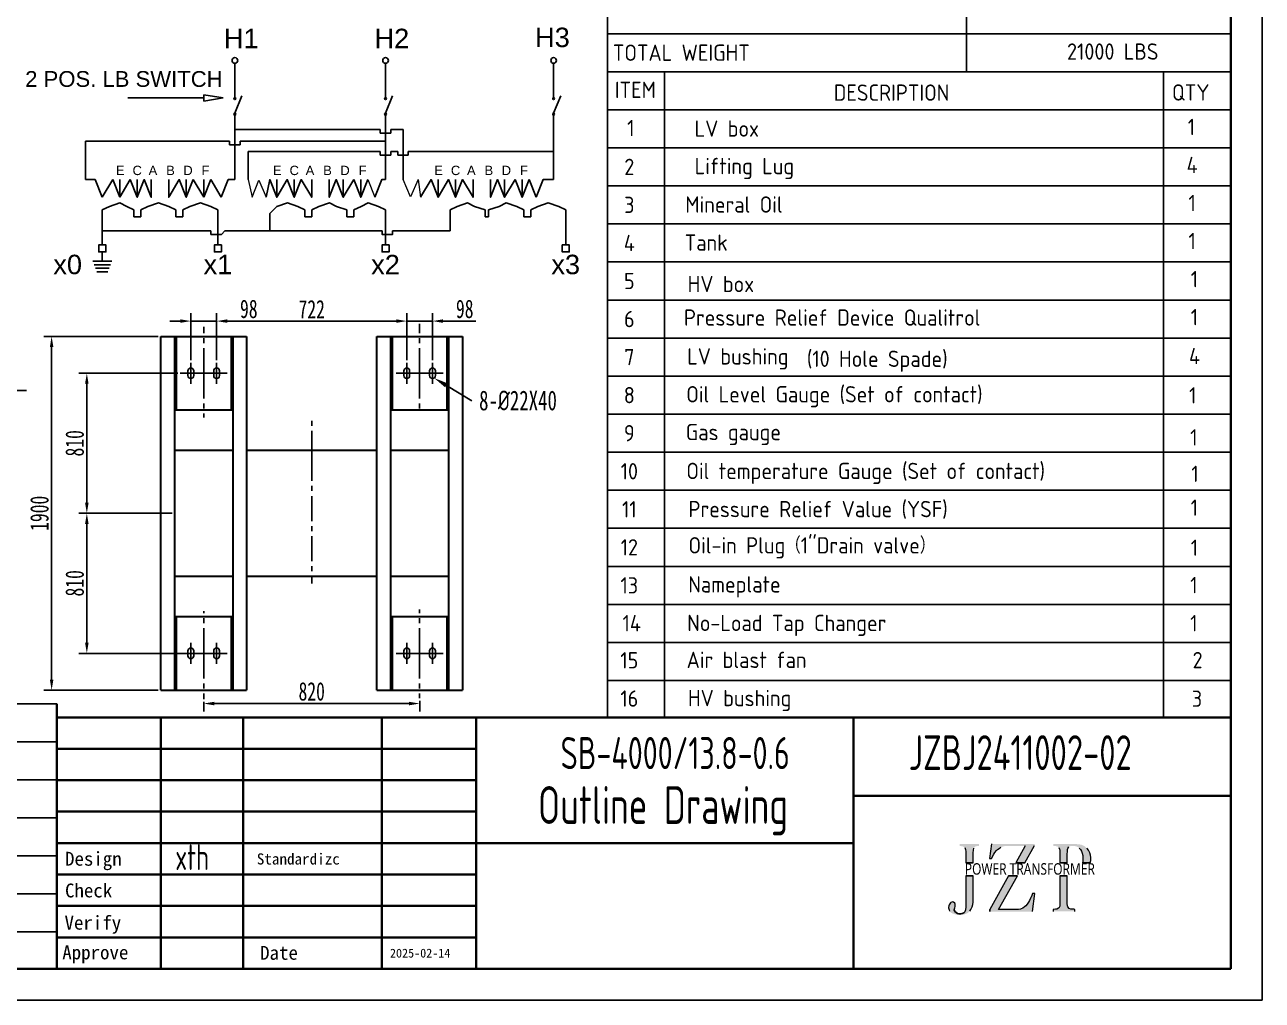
# Model space of a CAD drawing. Extents: x 54056 to 359947, y -41534 to 373650.
# Drawn here: x 82760 to 87460, y -31209 to -27503 of the extents above; entities that cross this region are included whole.
import ezdxf
from ezdxf import colors
from ezdxf.entities.mleader import LeaderData, LeaderLine
from ezdxf.enums import TextEntityAlignment as Align
from ezdxf.math import Vec2, Vec3

# ---------------------------------------------------------------- set-up
doc = ezdxf.new("R2010")
doc.units = 0
doc.header["$LTSCALE"] = 3
doc.header["$MEASUREMENT"] = 0
doc.linetypes.add('CENTER', pattern=[50.8, 31.75, -6.35, 6.35, -6.35])
doc.layers.get('0').update_dxf_attribs({"linetype": 'CONTINUOUS', "lineweight": 30})
doc.layers.get('DEFPOINTS').update_dxf_attribs({"linetype": 'CONTINUOUS', "lineweight": 20})
for name, color, linetype in [('02___PRT_ALL_AXES', 7, 'CONTINUOUS'), ('02__ASM_ALL_AXES', 7, 'CONTINUOUS'), ('02C', 3, 'CONTINUOUS'), ('2', 7, 'CONTINUOUS'), ('A', 3, 'CONTINUOUS'), ('S', 254, 'CONTINUOUS')]:
    doc.layers.add(name, color=color, linetype=linetype)
for name, color, linetype, lineweight in [('2细实线', 3, 'CONTINUOUS', 20), ('标注、文本', 3, 'CONTINUOUS', 25), ('粗实线', 7, 'CONTINUOUS', 35)]:
    doc.layers.add(name, color=color, linetype=linetype, lineweight=lineweight)
doc.styles.add('Note Text (ANSI)', font='arial.ttf')
doc.styles.add('PC_TEXTSTYLE', font='isocp.shx', dxfattribs={"width": 0.8, "bigfont": 'hzfs.shx'})
doc.styles.add('pdm', font='gbenor.shx', dxfattribs={"width": 0.8, "bigfont": 'gbhzfs.shx'})
doc.styles.add('ST_WIN', font='isocp2.shx', dxfattribs={"bigfont": 'hzdxfst.shx'})
doc.styles.get("Standard").update_dxf_attribs({"font": 'STFANGSO.TTF', "width": 0.7})
doc.dimstyles.new('1-15', dxfattribs={"dimscale": 20, "dimtxt": 3.5, "dimasz": 2, "dimexe": 1.5, "dimexo": 0.5, "dimgap": 0.5, "dimtad": 1, "dimtoh": 1, "dimdec": 1, "dimdsep": 46, "dimtxsty": 'Standard', "dimcen": 2.5, "dimclrd": 3, "dimclre": 3, "dimclrt": 3, "dimadec": 0, "dimazin": 2, "dimtfac": 1, "dimtdec": 1, "dimtmove": 0, "dimatfit": 2, "dimfxl": 1, "dimarcsym": 0})

# ---------------------------------------------------------------- blocks, each defined once
blk = doc.blocks.new('*D63')
at = {"color": 3, "linetype": 'ByBlock', "lineweight": -2, "transparency": 16777216}
for p, q in [((83341.1, -28827.3), (82966, -28827.3)), ((82996, -28867.3), (82996, -29319.2)), ((83320.1, -29359.2), (82966, -29359.2))]:
    blk.add_line(p, q, dxfattribs=at)
at = {"color": 3, "linetype": 'ByBlock', "transparency": 16777216}
for points in [[(82989.3, -28867.3), (83002.7, -28867.3), (82996, -28827.3)], [(82989.3, -29319.2), (83002.7, -29319.2), (82996, -29359.2)]]:
    blk.add_solid(points, dxfattribs=at)
at = {"layer": 'DEFPOINTS', "color": 0, "linetype": 'ByBlock', "transparency": 16777216}
for p in [(83351.1, -28827.3), (82996, -29359.2), (83330.1, -29359.2)]:
    blk.add_point(p, dxfattribs=at)
at = {"color": 3, "linetype": 'ByBlock', "lineweight": 30, "transparency": 16777216, "insert": (82950.1, -29093.3), "char_height": 70, "attachment_point": 5, "rotation": 90}
blk.add_mtext('810', dxfattribs=at)
blk = doc.blocks.new('*D64')
at = {"color": 3, "linetype": 'ByBlock', "lineweight": -2, "transparency": 16777216}
for p, q in [((83267.1, -29359.2), (82966, -29359.2)), ((82996, -29399.2), (82996, -29851.1)), ((83361.1, -29891.1), (82966, -29891.1))]:
    blk.add_line(p, q, dxfattribs=at)
at = {"color": 3, "linetype": 'ByBlock', "transparency": 16777216}
for points in [[(82989.3, -29399.2), (83002.7, -29399.2), (82996, -29359.2)], [(82989.3, -29851.1), (83002.7, -29851.1), (82996, -29891.1)]]:
    blk.add_solid(points, dxfattribs=at)
at = {"layer": 'DEFPOINTS', "color": 0, "linetype": 'ByBlock', "transparency": 16777216}
for p in [(83277.1, -29359.2), (82996, -29891.1), (83371.1, -29891.1)]:
    blk.add_point(p, dxfattribs=at)
at = {"color": 3, "linetype": 'ByBlock', "lineweight": 30, "transparency": 16777216, "insert": (82950.1, -29625.1), "char_height": 70, "attachment_point": 5, "rotation": 90}
blk.add_mtext('810', dxfattribs=at)
blk = doc.blocks.new('*D65')
at = {"color": 3, "linetype": 'ByBlock', "lineweight": -2, "transparency": 16777216}
for p, q in [((83267.1, -28687.3), (82832.3, -28687.3)), ((82862.3, -28727.3), (82862.3, -29991.1)), ((83267.1, -30031.1), (82832.3, -30031.1))]:
    blk.add_line(p, q, dxfattribs=at)
at = {"color": 3, "linetype": 'ByBlock', "transparency": 16777216}
for points in [[(82855.7, -28727.3), (82869, -28727.3), (82862.3, -28687.3)], [(82855.7, -29991.1), (82869, -29991.1), (82862.3, -30031.1)]]:
    blk.add_solid(points, dxfattribs=at)
at = {"layer": 'DEFPOINTS', "color": 0, "linetype": 'ByBlock', "transparency": 16777216}
for p in [(83277.1, -28687.3), (82862.3, -30031.1), (83277.1, -30031.1)]:
    blk.add_point(p, dxfattribs=at)
at = {"color": 3, "linetype": 'ByBlock', "lineweight": 30, "transparency": 16777216, "insert": (82816.3, -29359.2), "char_height": 70, "attachment_point": 5, "rotation": 90}
blk.add_mtext('1900', dxfattribs=at)
blk = doc.blocks.new('*D66')
at = {"color": 3, "linetype": 'ByBlock', "lineweight": -2, "transparency": 16777216}
for p, q in [((83489.1, -28777.3), (83489.1, -28599.1)), ((84211.1, -28777.3), (84211.1, -28599.1)), ((83529.1, -28629.1), (84171.1, -28629.1))]:
    blk.add_line(p, q, dxfattribs=at)
at = {"color": 3, "linetype": 'ByBlock', "transparency": 16777216}
for points in [[(83529.1, -28622.4), (83529.1, -28635.7), (83489.1, -28629.1)], [(84171.1, -28622.4), (84171.1, -28635.7), (84211.1, -28629.1)]]:
    blk.add_solid(points, dxfattribs=at)
at = {"layer": 'DEFPOINTS', "color": 0, "linetype": 'ByBlock', "transparency": 16777216}
for p in [(84211.1, -28629.1), (83489.1, -28787.3), (84211.1, -28787.3)]:
    blk.add_point(p, dxfattribs=at)
at = {"color": 3, "linetype": 'ByBlock', "lineweight": 30, "transparency": 16777216, "insert": (83850.1, -28583.9), "char_height": 70, "attachment_point": 5}
blk.add_mtext('722', dxfattribs=at)
blk = doc.blocks.new('*D67')
at = {"color": 3, "linetype": 'ByBlock', "lineweight": -2, "transparency": 16777216}
for p, q in [((83391.1, -28777.3), (83391.1, -28599.1)), ((83489.1, -28777.3), (83489.1, -28599.1)), ((83351.1, -28629.1), (83311.1, -28629.1)), ((83391.1, -28629.1), (83489.1, -28629.1)), ((83529.1, -28629.1), (83653.3, -28629.1))]:
    blk.add_line(p, q, dxfattribs=at)
at = {"color": 3, "linetype": 'ByBlock', "transparency": 16777216}
for points in [[(83351.1, -28622.4), (83351.1, -28635.7), (83391.1, -28629.1)], [(83529.1, -28622.4), (83529.1, -28635.7), (83489.1, -28629.1)]]:
    blk.add_solid(points, dxfattribs=at)
at = {"layer": 'DEFPOINTS', "color": 0, "linetype": 'ByBlock', "transparency": 16777216}
for p in [(83489.1, -28629.1), (83391.1, -28787.3), (83489.1, -28787.3)]:
    blk.add_point(p, dxfattribs=at)
at = {"color": 3, "linetype": 'ByBlock', "lineweight": 30, "transparency": 16777216, "insert": (83611.2, -28583.1), "char_height": 70, "attachment_point": 5}
blk.add_mtext('98', dxfattribs=at)
blk = doc.blocks.new('*D68')
at = {"color": 3, "linetype": 'ByBlock', "lineweight": -2, "transparency": 16777216}
for p, q in [((84211.1, -28777.3), (84211.1, -28599.1)), ((84309.1, -28777.3), (84309.1, -28599.1)), ((84171.1, -28629.1), (84131.1, -28629.1)), ((84211.1, -28629.1), (84309.1, -28629.1)), ((84349.1, -28629.1), (84473.3, -28629.1))]:
    blk.add_line(p, q, dxfattribs=at)
at = {"color": 3, "linetype": 'ByBlock', "transparency": 16777216}
for points in [[(84171.1, -28622.4), (84171.1, -28635.7), (84211.1, -28629.1)], [(84349.1, -28622.4), (84349.1, -28635.7), (84309.1, -28629.1)]]:
    blk.add_solid(points, dxfattribs=at)
at = {"layer": 'DEFPOINTS', "color": 0, "linetype": 'ByBlock', "transparency": 16777216}
for p in [(84309.1, -28629.1), (84211.1, -28787.3), (84309.1, -28787.3)]:
    blk.add_point(p, dxfattribs=at)
at = {"color": 3, "linetype": 'ByBlock', "lineweight": 30, "transparency": 16777216, "insert": (84431.2, -28583.1), "char_height": 70, "attachment_point": 5}
blk.add_mtext('98', dxfattribs=at)
blk = doc.blocks.new('*D69')
at = {"color": 3, "linetype": 'ByBlock', "lineweight": -2, "transparency": 16777216}
for p, q in [((83440.1, -30075.4), (83440.1, -30111.8)), ((84260.1, -30071.5), (84260.1, -30111.8)), ((83480.1, -30081.8), (84220.1, -30081.8))]:
    blk.add_line(p, q, dxfattribs=at)
at = {"color": 3, "linetype": 'ByBlock', "transparency": 16777216}
for points in [[(83480.1, -30075.2), (83480.1, -30088.5), (83440.1, -30081.8)], [(84220.1, -30075.2), (84220.1, -30088.5), (84260.1, -30081.8)]]:
    blk.add_solid(points, dxfattribs=at)
at = {"layer": 'DEFPOINTS', "color": 0, "linetype": 'ByBlock', "transparency": 16777216}
for p in [(83440.1, -30065.4), (84260.1, -30061.5), (84260.1, -30081.8)]:
    blk.add_point(p, dxfattribs=at)
at = {"color": 3, "linetype": 'ByBlock', "lineweight": 30, "transparency": 16777216, "insert": (83850.1, -30036), "char_height": 70, "attachment_point": 5}
blk.add_mtext('820', dxfattribs=at)

msp = doc.modelspace()

# ---------------------------------------------------------------- hatches: boundary and pattern name
at = {"layer": '02C'}
h = msp.add_hatch(color=0, dxfattribs=at)
h.dxf.hatch_style = 1
h.paths.add_polyline_path([(86362.336, -30736.578), (86333.947, -30736.578), (86333.947, -30854.599), (86333.293, -30865.245), (86331.052, -30872.529, -0.56485326), (86289.709, -30865.539), (86291.99, -30858.169), (86293.631, -30852.181), (86293.676, -30843.927), (86292.591, -30840.658), (86287.443, -30835.729), (86285.089, -30835.07), (86277.963, -30837.201), (86275.642, -30839.177), (86270.8, -30846.58), (86269.912, -30849.244), (86268.826, -30857.577), (86270.549, -30865.949), (86272.872, -30870.631), (86277.721, -30876.044, 0.20119562), (86330.398, -30882.147), (86337.309, -30879.719), (86343.659, -30875.797), (86348.888, -30870.941), (86353.651, -30864.311), (86357.48, -30856.28), (86358.414, -30853.852), (86360.562, -30845.634), (86361.869, -30836.576), (86362.336, -30826.864)])
h.paths.add_polyline_path([(86364.577, -30631.411), (86365.417, -30629.637), (86370.927, -30624.5), (86375.97, -30623.473), (86384.748, -30622.726), (86384.748, -30614.975), (86310.414, -30614.975), (86310.414, -30622.726), (86316.764, -30623.38), (86323.021, -30624.407), (86323.114, -30624.407), (86329.968, -30628.365), (86333.107, -30636.734), (86333.76, -30643.551), (86333.947, -30654.103), (86333.947, -30686.315), (86362.336, -30686.315), (86362.336, -30649.901), (86362.336, -30649.154), (86362.896, -30638.601)])
h.paths.add_polyline_path([(86595.236, -30620.485), (86595.236, -30614.975), (86432.284, -30614.975), (86424.44, -30670.259), (86432.284, -30670.259), (86432.564, -30669.698), (86435.739, -30663.255), (86440.595, -30653.543), (86440.689, -30653.449), (86444.798, -30647.099), (86450.774, -30640.189), (86454.416, -30636.64), (86460.58, -30631.971), (86467.677, -30627.769), (86474.214, -30625.061), (86481.404, -30623.286), (86488.782, -30622.726), (86559.656, -30622.726), (86524.205, -30686.315), (86558.391, -30686.315)])
h.paths.add_polyline_path([(86530.258, -30736.578), (86496.182, -30736.578), (86425.101, -30864.074), (86425.101, -30871.825), (86587.578, -30871.825), (86596.543, -30803.001), (86587.61, -30803.001), (86584.87, -30811.032), (86581.135, -30819.716), (86580.294, -30821.491), (86576.279, -30829.428), (86572.076, -30836.619), (86567.127, -30843.623), (86561.991, -30849.599), (86557.135, -30854.362), (86550.692, -30859.218), (86544.902, -30861.833), (86541.446, -30862.673), (86534.349, -30863.7), (86526.225, -30864.074), (86458.9, -30864.074)])
h.paths.add_polyline_path([(86726.067, -30626.088), (86731.39, -30623.567), (86739.794, -30622.726), (86747.078, -30623.006), (86753.709, -30624.22), (86758.284, -30626.088), (86764.821, -30630.851), (86769.677, -30636.267), (86773.599, -30642.99), (86776.401, -30650.741), (86778.175, -30659.519), (86778.735, -30669.418), (86778.735, -30670.726), (86778.082, -30680.811), (86777.017, -30686.315), (86806.859, -30686.315), (86808.525, -30678.57), (86809.085, -30669.138), (86808.992, -30666.243), (86807.871, -30657.185), (86805.257, -30648.78), (86804.416, -30646.726), (86800.307, -30639.162), (86795.264, -30632.531), (86794.237, -30631.504), (86788.261, -30626.088), (86781.817, -30621.886), (86775.187, -30618.804), (86768.37, -30617.216), (86764.261, -30616.75), (86754.829, -30615.722), (86747.919, -30615.162), (86743.623, -30614.975), (86666.114, -30614.975), (86666.114, -30622.726), (86670.877, -30622.82), (86678.721, -30623.847), (86684.137, -30625.808), (86687.032, -30628.049), (86690.581, -30635.333), (86690.861, -30637.761), (86691.421, -30645.979), (86691.608, -30657.372), (86691.608, -30686.315), (86719.623, -30686.315), (86719.623, -30656.251), (86719.623, -30654.103), (86719.903, -30643.738), (86720.744, -30636.173), (86721.584, -30632.718)])
h.paths.add_polyline_path([(86719.623, -30736.578), (86691.608, -30736.578), (86691.608, -30839.156), (86691.515, -30842.705), (86690.674, -30851.203), (86687.126, -30858.58), (86686.659, -30858.954), (86679.842, -30862.409), (86674.612, -30863.156), (86666.114, -30863.623), (86666.114, -30871.374), (86748.012, -30871.374), (86748.012, -30863.623), (86744.09, -30863.436), (86736.526, -30862.783), (86733.538, -30862.409), (86726.729, -30860.204), (86721.678, -30853.818), (86720.557, -30850.549), (86719.623, -30840.837)])
at = {"layer": '标注、文本'}
h = msp.add_hatch(color=256, dxfattribs=at)
h.dxf.hatch_style = 1
h.paths.add_polyline_path([(83561.984, -27784.221, 1), (83554.811, -27784.221, 1)])
h = msp.add_hatch(color=256, dxfattribs=at)
h.dxf.hatch_style = 1
h.paths.add_polyline_path([(84133.994, -27784.221, 1), (84126.821, -27784.221, 1)])
h = msp.add_hatch(color=256, dxfattribs=at)
h.dxf.hatch_style = 1
h.paths.add_polyline_path([(84772.517, -27784.221, 1), (84765.344, -27784.221, 1)])
h = msp.add_hatch(color=256, dxfattribs=at)
h.dxf.hatch_style = 1
h.paths.add_polyline_path([(83561.984, -27843.343, 1), (83554.811, -27843.343, 1)])
h = msp.add_hatch(color=256, dxfattribs=at)
h.dxf.hatch_style = 1
h.paths.add_polyline_path([(84133.994, -27843.343, 1), (84126.821, -27843.343, 1)])
h = msp.add_hatch(color=256, dxfattribs=at)
h.dxf.hatch_style = 1
h.paths.add_polyline_path([(84772.517, -27843.343, 1), (84765.344, -27843.343, 1)])

# ---------------------------------------------------------------- linework, layer by layer
at = {"color": 7, "linetype": 'Continuous'}
for p, q in [((83277.05, -30031.097), (83277.05, -28687.307)), ((83277.05, -28687.307), (83603.05, -28687.307)), ((83330.05, -30031.097), (83330.05, -28687.307)), ((83335.05, -28687.307), (83335.05, -28967.307)), ((83545.05, -28967.307), (83545.05, -28687.307)), ((83550.05, -28687.307), (83550.05, -30031.097)), ((83603.05, -28687.307), (83603.05, -30031.097)), ((84097.05, -30031.097), (84097.05, -28687.307)), ((84097.05, -28687.307), (84423.05, -28687.307)), ((84150.05, -30031.097), (84150.05, -28687.307)), ((84155.05, -28687.307), (84155.05, -28967.307)), ((84365.05, -28967.307), (84365.05, -28687.307)), ((84370.05, -28687.307), (84370.05, -30031.097)), ((84423.05, -28687.307), (84423.05, -30031.097)), ((83550.05, -28967.307), (83330.05, -28967.307)), ((84370.05, -28967.307), (84150.05, -28967.307)), ((83550.05, -29120.307), (83330.05, -29120.307)), ((84097.05, -29120.307), (83603.05, -29120.307)), ((84370.05, -29120.307), (84150.05, -29120.307)), ((83330.05, -29598.097), (83550.05, -29598.097)), ((83603.05, -29598.097), (84097.05, -29598.097)), ((84150.05, -29598.097), (84370.05, -29598.097)), ((83330.05, -29751.097), (83550.05, -29751.097)), ((83335.05, -29751.097), (83335.05, -30031.097)), ((83545.05, -30031.097), (83545.05, -29751.097)), ((84150.05, -29751.097), (84370.05, -29751.097)), ((84155.05, -29751.097), (84155.05, -30031.097)), ((84365.05, -30031.097), (84365.05, -29751.097)), ((83277.05, -30031.097), (83603.05, -30031.097)), ((84097.05, -30031.097), (84423.05, -30031.097))]:
    msp.add_line(p, q, dxfattribs=at)
at = {"layer": '02___PRT_ALL_AXES', "color": 7, "linetype": 'CENTER'}
for p, q in [((83440.05, -28827.307), (83440.05, -28651.25)), ((84260.05, -28827.307), (84260.05, -28639.153)), ((83391.05, -28827.307), (83391.05, -28787.307)), ((83489.05, -28827.307), (83489.05, -28787.307)), ((84211.05, -28827.307), (84211.05, -28787.307)), ((84309.05, -28827.307), (84309.05, -28787.307)), ((83391.05, -28827.307), (83351.05, -28827.307)), ((83391.05, -28827.307), (83391.05, -28867.307)), ((83391.05, -28827.307), (83400.05, -28827.307)), ((83440.05, -28827.307), (83400.05, -28827.307)), ((83440.05, -28827.307), (83440.05, -28995.141)), ((83440.05, -28827.307), (83449.05, -28827.307)), ((83489.05, -28827.307), (83449.05, -28827.307)), ((83489.05, -28827.307), (83489.05, -28867.307)), ((83489.05, -28827.307), (83529.051, -28827.307)), ((84211.05, -28827.307), (84171.05, -28827.307)), ((84211.05, -28827.307), (84211.05, -28867.307)), ((84211.05, -28827.307), (84220.05, -28827.307)), ((84260.05, -28827.307), (84220.05, -28827.307)), ((84260.05, -28827.307), (84260.05, -28970.959)), ((84260.05, -28827.307), (84269.05, -28827.307)), ((84309.05, -28827.307), (84269.05, -28827.307)), ((84309.05, -28827.307), (84309.05, -28867.307)), ((84309.05, -28827.307), (84349.051, -28827.307)), ((83440.05, -29891.097), (83440.05, -29731.415)), ((84260.05, -29891.097), (84260.05, -29725.042)), ((83391.05, -29891.097), (83391.05, -29851.097)), ((83489.05, -29891.097), (83489.05, -29851.097)), ((84211.05, -29891.097), (84211.05, -29851.097)), ((84309.05, -29891.097), (84309.05, -29851.097)), ((83391.05, -29891.097), (83351.05, -29891.097)), ((83391.05, -29891.097), (83400.05, -29891.097)), ((83391.05, -29891.097), (83391.05, -29931.097)), ((83440.05, -29891.097), (83400.05, -29891.097)), ((83440.05, -29891.097), (83449.05, -29891.097)), ((83440.05, -29891.097), (83440.05, -30065.41)), ((83489.05, -29891.097), (83449.05, -29891.097)), ((83489.05, -29891.097), (83529.051, -29891.097)), ((83489.05, -29891.097), (83489.05, -29931.097)), ((84211.05, -29891.097), (84171.05, -29891.097)), ((84211.05, -29891.097), (84220.05, -29891.097)), ((84211.05, -29891.097), (84211.05, -29931.097)), ((84260.05, -29891.097), (84220.05, -29891.097)), ((84260.05, -29891.097), (84269.05, -29891.097)), ((84260.05, -29891.097), (84260.05, -30061.512)), ((84309.05, -29891.097), (84269.05, -29891.097)), ((84309.05, -29891.097), (84349.051, -29891.097)), ((84309.05, -29891.097), (84309.05, -29931.097))]:
    msp.add_line(p, q, dxfattribs=at)
at = {"layer": '02___PRT_ALL_AXES', "color": 7, "linetype": 'Continuous'}
for p, q in [((83380.05, -28818.307), (83380.05, -28836.307)), ((83402.05, -28836.307), (83402.05, -28818.307)), ((83478.05, -28836.307), (83478.05, -28818.307)), ((83500.05, -28818.307), (83500.05, -28836.307)), ((84200.05, -28818.307), (84200.05, -28836.307)), ((84222.05, -28836.307), (84222.05, -28818.307)), ((84298.05, -28836.307), (84298.05, -28818.307)), ((84320.05, -28818.307), (84320.05, -28836.307)), ((83380.05, -29882.097), (83380.05, -29900.097)), ((83402.05, -29900.097), (83402.05, -29882.097)), ((83478.05, -29900.097), (83478.05, -29882.097)), ((83500.05, -29882.097), (83500.05, -29900.097)), ((84200.05, -29882.097), (84200.05, -29900.097)), ((84222.05, -29900.097), (84222.05, -29882.097)), ((84298.05, -29900.097), (84298.05, -29882.097)), ((84320.05, -29882.097), (84320.05, -29900.097))]:
    msp.add_line(p, q, dxfattribs=at)
for centre, start, end in [((83391.05, -28818.307), 0, 180), ((83489.05, -28818.307), 0, 180), ((84211.05, -28818.307), 0, 180), ((84309.05, -28818.307), 0, 180), ((83391.05, -28836.307), 180, 0), ((83489.05, -28836.307), 180, 0), ((84211.05, -28836.307), 180, 0), ((84309.05, -28836.307), 180, 0), ((83391.05, -29882.097), 0, 180), ((83489.05, -29882.097), 0, 180), ((84211.05, -29882.097), 0, 180), ((84309.05, -29882.097), 0, 180), ((83391.05, -29900.097), 180, 0), ((83489.05, -29900.097), 180, 0), ((84211.05, -29900.097), 180, 0), ((84309.05, -29900.097), 180, 0)]:
    msp.add_arc(centre, 11, start, end, dxfattribs=at)
at = {"layer": '02__ASM_ALL_AXES', "color": 1, "linetype": 'CENTER'}
msp.add_line((79166.097, -28894.155), (82778.265, -28893.23), dxfattribs=at)
at = {"layer": '02__ASM_ALL_AXES', "color": 7, "linetype": 'CENTER'}
for q in [(83850.05, -28992.998), (83850.05, -29626.111)]:
    msp.add_line((83850.05, -29141.097), q, dxfattribs=at)
at = {"layer": '02C', "color": 0, "lineweight": 0}
for p, q in [((86330.025, -30628.516), (86333.107, -30636.734)), ((86333.107, -30636.734), (86333.76, -30643.551)), ((86362.336, -30649.154), (86362.896, -30638.601)), ((86362.896, -30638.601), (86364.577, -30631.411)), ((86432.284, -30614.975), (86424.44, -30670.259)), ((86444.798, -30647.099), (86450.774, -30640.189)), ((86450.774, -30640.189), (86454.416, -30636.64)), ((86454.416, -30636.64), (86460.58, -30631.971)), ((86460.58, -30631.971), (86467.677, -30627.769)), ((86559.656, -30622.726), (86524.205, -30686.315)), ((86558.391, -30686.315), (86595.236, -30620.485)), ((86687.032, -30628.049), (86690.581, -30635.333)), ((86690.581, -30635.333), (86690.861, -30637.761)), ((86690.861, -30637.761), (86691.421, -30645.979)), ((86719.903, -30643.738), (86720.744, -30636.173)), ((86720.744, -30636.173), (86721.584, -30632.718)), ((86721.584, -30632.718), (86726.067, -30626.088)), ((86764.821, -30630.851), (86769.677, -30636.267)), ((86769.677, -30636.267), (86773.599, -30642.99)), ((86795.264, -30632.531), (86794.237, -30631.504)), ((86800.307, -30639.162), (86795.264, -30632.531)), ((86804.416, -30646.726), (86800.307, -30639.162)), ((86333.76, -30643.551), (86333.947, -30654.103)), ((86333.947, -30654.103), (86333.947, -30686.315)), ((86362.336, -30649.901), (86362.336, -30649.154)), ((86362.336, -30686.315), (86362.336, -30649.901)), ((86424.44, -30670.259), (86432.284, -30670.259)), ((86432.284, -30670.259), (86432.564, -30669.698)), ((86432.564, -30669.698), (86435.739, -30663.255)), ((86435.739, -30663.255), (86440.595, -30653.543)), ((86440.595, -30653.543), (86440.689, -30653.449)), ((86440.689, -30653.449), (86444.798, -30647.099)), ((86691.421, -30645.979), (86691.608, -30657.372)), ((86691.608, -30657.372), (86691.608, -30686.315)), ((86719.623, -30654.103), (86719.903, -30643.738)), ((86719.623, -30656.251), (86719.623, -30654.103)), ((86719.623, -30686.315), (86719.623, -30656.251)), ((86773.599, -30642.99), (86776.401, -30650.741)), ((86776.401, -30650.741), (86778.175, -30659.519)), ((86778.082, -30680.811), (86777.017, -30686.315)), ((86778.735, -30670.726), (86778.082, -30680.811)), ((86778.175, -30659.519), (86778.735, -30669.418)), ((86778.735, -30669.418), (86778.735, -30670.726)), ((86805.257, -30648.78), (86804.416, -30646.726)), ((86807.871, -30657.185), (86805.257, -30648.78)), ((86806.859, -30686.315), (86808.525, -30678.57)), ((86808.992, -30666.243), (86807.871, -30657.185)), ((86808.525, -30678.57), (86809.085, -30669.138)), ((86809.085, -30669.138), (86808.992, -30666.243)), ((86333.947, -30736.578), (86333.947, -30854.599)), ((86362.336, -30826.864), (86362.336, -30736.578)), ((86496.182, -30736.578), (86425.101, -30864.074)), ((86458.9, -30864.074), (86530.258, -30736.578)), ((86691.608, -30736.578), (86691.608, -30839.156)), ((86719.623, -30840.837), (86719.623, -30736.578)), ((86361.869, -30836.576), (86362.336, -30826.864)), ((86576.279, -30829.428), (86572.076, -30836.619)), ((86580.294, -30821.491), (86576.279, -30829.428)), ((86581.135, -30819.716), (86580.294, -30821.491)), ((86584.87, -30811.032), (86581.135, -30819.716)), ((86587.578, -30803.094), (86584.87, -30811.032)), ((86596.543, -30803.001), (86587.578, -30803.001)), ((86587.578, -30803.001), (86587.578, -30803.094)), ((86587.578, -30871.825), (86596.543, -30803.001)), ((86269.912, -30849.244), (86268.826, -30857.577)), ((86268.826, -30857.577), (86270.549, -30865.949)), ((86270.8, -30846.58), (86269.912, -30849.244)), ((86270.549, -30865.949), (86272.872, -30870.631)), ((86275.642, -30839.177), (86270.8, -30846.58)), ((86277.963, -30837.201), (86275.642, -30839.177)), ((86285.089, -30835.07), (86277.963, -30837.201)), ((86287.443, -30835.729), (86285.089, -30835.07)), ((86292.591, -30840.658), (86287.443, -30835.729)), ((86289.709, -30865.539), (86291.99, -30858.169)), ((86291.99, -30858.169), (86293.631, -30852.181)), ((86293.676, -30843.927), (86292.591, -30840.658)), ((86293.631, -30852.181), (86293.676, -30843.927)), ((86333.293, -30865.245), (86331.052, -30872.529)), ((86333.947, -30854.599), (86333.293, -30865.245)), ((86348.888, -30870.941), (86353.651, -30864.311)), ((86353.651, -30864.311), (86357.48, -30856.28)), ((86357.48, -30856.28), (86358.414, -30853.852)), ((86358.414, -30853.852), (86360.562, -30845.634)), ((86360.562, -30845.634), (86361.869, -30836.576)), ((86526.225, -30864.074), (86458.9, -30864.074)), ((86534.349, -30863.7), (86526.225, -30864.074)), ((86541.446, -30862.673), (86534.349, -30863.7)), ((86544.902, -30861.833), (86541.446, -30862.673)), ((86550.692, -30859.218), (86544.902, -30861.833)), ((86557.135, -30854.362), (86550.692, -30859.218)), ((86561.991, -30849.599), (86557.135, -30854.362)), ((86567.127, -30843.623), (86561.991, -30849.599)), ((86572.076, -30836.619), (86567.127, -30843.623)), ((86674.612, -30863.156), (86666.114, -30863.623)), ((86666.114, -30863.623), (86666.114, -30871.374)), ((86679.842, -30862.409), (86674.612, -30863.156)), ((86686.659, -30858.954), (86679.842, -30862.409)), ((86687.126, -30858.58), (86686.659, -30858.954)), ((86690.674, -30851.203), (86687.126, -30858.58)), ((86691.515, -30842.705), (86690.674, -30851.203)), ((86691.608, -30839.156), (86691.515, -30842.705)), ((86720.557, -30850.549), (86719.623, -30840.837)), ((86721.678, -30853.818), (86720.557, -30850.549)), ((86726.627, -30860.075), (86721.678, -30853.818)), ((86726.907, -30860.261), (86726.627, -30860.075)), ((86733.538, -30862.409), (86726.907, -30860.261)), ((86736.526, -30862.783), (86733.538, -30862.409)), ((86744.09, -30863.436), (86736.526, -30862.783)), ((86748.012, -30863.623), (86744.09, -30863.436)), ((86748.012, -30871.374), (86748.012, -30863.623))]:
    msp.add_line(p, q, dxfattribs=at)
at = {"layer": '02C', "color": 0}
for p, q in [((86333.947, -30686.315), (86362.336, -30686.315)), ((86524.205, -30686.315), (86558.391, -30686.315)), ((86691.608, -30686.315), (86719.623, -30686.315)), ((86777.017, -30686.315), (86806.859, -30686.315)), ((86333.947, -30736.578), (86362.336, -30736.578)), ((86496.182, -30736.578), (86530.258, -30736.578)), ((86691.608, -30736.578), (86719.623, -30736.578)), ((86425.101, -30864.074), (86425.101, -30871.825))]:
    msp.add_line(p, q, dxfattribs=at)
msp.add_arc((86312.487, -30856.574), 24.479, 201.484355, 319.324654, dxfattribs=at)
at = {"layer": '2'}
for p, q in [((83558.398, -27749.45), (83558.398, -27784.221)), ((83558.398, -27839.757), (83585.289, -27773.379)), ((84130.408, -27749.45), (84130.408, -27784.221)), ((84130.408, -27839.757), (84157.299, -27773.379)), ((84768.93, -27749.45), (84768.93, -27784.221)), ((84768.93, -27839.757), (84795.822, -27773.379)), ((83558.398, -27843.343), (83558.398, -27892.865)), ((84130.408, -27843.343), (84130.408, -27892.865)), ((84768.93, -27843.343), (84768.93, -27892.865)), ((83538.444, -27945.89), (82990.907, -27945.89)), ((83578.351, -27945.89), (84130.408, -27945.89))]:
    msp.add_line(p, q, dxfattribs=at)
at = {"layer": '2', "color": 3}
msp.add_line((83440.194, -27781.572), (83151.419, -27781.572), dxfattribs=at)
at = {"layer": '2', "linetype": 'Continuous'}
for p, q in [((84110.454, -27901.373), (83558.398, -27901.373)), ((84110.454, -27901.373), (84110.454, -27914.675)), ((84110.454, -27914.675), (84150.361, -27914.675)), ((84196.92, -27901.373), (84150.361, -27901.373)), ((84150.361, -27914.675), (84150.361, -27901.373)), ((84196.92, -28091.89), (84196.92, -27901.373)), ((83538.444, -27945.89), (83538.444, -27959.193)), ((83538.444, -27959.193), (83578.351, -27959.193)), ((83578.351, -27959.193), (83578.351, -27945.89)), ((83608.331, -28091.89), (83608.331, -27985.156)), ((83608.331, -27985.156), (84110.454, -27985.156)), ((84110.454, -27985.156), (84110.454, -27998.458)), ((84110.454, -27998.458), (84150.361, -27998.458)), ((84150.361, -27985.156), (84176.967, -27985.156)), ((84150.361, -27998.458), (84150.361, -27985.156)), ((84176.967, -27985.156), (84176.967, -27998.458)), ((84176.967, -27998.458), (84216.874, -27998.458)), ((84216.874, -27985.156), (84768.93, -27985.156)), ((84216.874, -27998.458), (84216.874, -27985.156)), ((83027.742, -28091.89), (82990.907, -28091.89)), ((83054.347, -28158.403), (83027.742, -28091.89)), ((83094.255, -28091.89), (83054.347, -28158.403)), ((83120.86, -28158.403), (83094.255, -28091.89)), ((83160.767, -28091.89), (83120.86, -28158.403)), ((83187.373, -28158.403), (83160.767, -28091.89)), ((83466.726, -28091.89), (83440.121, -28158.403)), ((83440.121, -28158.403), (83440.121, -28091.89)), ((83533.239, -28091.89), (83506.634, -28158.403)), ((83558.398, -28091.89), (83533.239, -28091.89)), ((84702.418, -28158.403), (84675.812, -28091.89))]:
    msp.add_line(p, q, dxfattribs=at)
for points in [[(83558.398, -27749.45), (83558.398, -27649.743)], [(84130.408, -27749.45), (84130.408, -27649.743)], [(84768.93, -27749.45), (84768.93, -27649.743)], [(83558.398, -28091.89), (83558.398, -27892.865)], [(84130.408, -28091.89), (84130.408, -27892.865)], [(84768.93, -28091.89), (84768.93, -27892.865)], [(82990.907, -27945.89), (82990.907, -28091.89)], [(83558.398, -28091.89), (83558.398, -27988.923), (83558.398, -28091.89)], [(83120.86, -28158.403), (83120.86, -28091.89)], [(83240.583, -28091.89), (83240.583, -28158.403), (83213.978, -28091.89), (83187.373, -28158.403), (83187.373, -28091.89)], [(83307.096, -28091.89), (83307.096, -28158.403), (83347.003, -28091.89), (83373.608, -28158.403), (83373.608, -28091.89)], [(83400.214, -28091.89), (83373.608, -28158.403)], [(83440.121, -28158.403), (83400.214, -28091.89)], [(83506.634, -28158.403), (83466.726, -28091.89)], [(83717.229, -28091.89), (83717.229, -28158.403), (83690.624, -28091.89), (83677.615, -28158.403)], [(83850.255, -28091.89), (83850.255, -28158.403), (83810.347, -28091.89), (83783.742, -28158.403), (83757.137, -28091.89), (83717.229, -28158.403)], [(83783.742, -28158.403), (83783.742, -28091.89)], [(83916.767, -28091.89), (83916.767, -28158.403), (83943.373, -28091.89), (83969.978, -28158.403), (83969.978, -28091.89)], [(84009.885, -28091.89), (83969.978, -28158.403)], [(84036.49, -28091.89), (84036.49, -28158.403), (84009.885, -28091.89)], [(84036.49, -28158.403), (84063.096, -28091.89)], [(84089.701, -28158.403), (84116.306, -28091.89), (84130.408, -28091.89)], [(84329.946, -28091.89), (84329.946, -28158.403), (84303.341, -28091.89), (84263.433, -28158.403)], [(84462.972, -28091.89), (84462.972, -28158.403), (84423.064, -28091.89), (84396.459, -28158.403), (84369.854, -28091.89), (84329.946, -28158.403)], [(84396.459, -28158.403), (84396.459, -28091.89)], [(84529.484, -28091.89), (84529.484, -28158.403), (84556.089, -28091.89), (84582.695, -28158.403), (84582.695, -28091.89)], [(84622.602, -28091.89), (84582.695, -28158.403)], [(84649.207, -28091.89), (84649.207, -28158.403), (84622.602, -28091.89)], [(84649.207, -28158.403), (84675.812, -28091.89)], [(84702.418, -28158.403), (84729.023, -28091.89), (84768.93, -28091.89)], [(83174.626, -28207.013), (83148.021, -28193.71), (83121.416, -28180.408), (83081.508, -28193.71), (83054.903, -28207.013)], [(83334.257, -28207.013), (83307.652, -28193.71), (83267.744, -28180.408), (83227.836, -28193.71), (83201.231, -28207.013)], [(83493.888, -28207.013), (83467.282, -28193.71), (83427.375, -28180.408), (83387.467, -28193.71), (83360.862, -28207.013)], [(83824.449, -28207.013), (83797.844, -28193.71), (83757.936, -28180.408), (83718.028, -28193.71), (83691.423, -28220.316)], [(83984.079, -28207.013), (83944.172, -28193.71), (83917.567, -28180.408), (83877.659, -28193.71), (83851.054, -28207.013)], [(84130.408, -28207.013), (84103.802, -28193.71), (84063.895, -28180.408), (84037.29, -28193.71), (84010.685, -28207.013)], [(84508.774, -28207.013), (84468.867, -28193.71), (84442.261, -28180.408), (84402.354, -28193.71), (84375.749, -28207.013)], [(84655.102, -28207.013), (84628.497, -28193.71), (84588.59, -28180.408), (84561.985, -28193.71), (84522.077, -28207.013)], [(84814.733, -28207.013), (84788.128, -28193.71), (84748.22, -28180.408), (84708.313, -28193.71), (84681.708, -28207.013)], [(83054.903, -28207.013), (83054.903, -28340.039)], [(83174.626, -28233.618), (83174.626, -28207.013)], [(83201.231, -28233.618), (83174.626, -28233.618)], [(83201.231, -28207.013), (83201.231, -28233.618)], [(83334.257, -28233.618), (83334.257, -28207.013)], [(83360.862, -28233.618), (83334.257, -28233.618)], [(83360.862, -28207.013), (83360.862, -28233.618)], [(83493.888, -28340.039), (83493.888, -28207.013)], [(83691.423, -28286.828), (83691.423, -28220.316)], [(83824.449, -28233.618), (83824.449, -28207.013)], [(83851.054, -28233.618), (83824.449, -28233.618)], [(83851.054, -28207.013), (83851.054, -28233.618)], [(83984.079, -28233.618), (83984.079, -28207.013)], [(84010.685, -28233.618), (83984.079, -28233.618)], [(84010.685, -28207.013), (84010.685, -28233.618)], [(84130.408, -28340.039), (84130.408, -28207.013)], [(84130.408, -28207.013), (84130.408, -28207.013)], [(84375.749, -28286.828), (84375.749, -28207.013)], [(84508.774, -28233.618), (84508.774, -28207.013)], [(84522.077, -28233.618), (84508.774, -28233.618)], [(84522.077, -28207.013), (84522.077, -28233.618)], [(84655.102, -28233.618), (84655.102, -28207.013)], [(84681.708, -28233.618), (84655.102, -28233.618)], [(84681.708, -28207.013), (84681.708, -28233.618)], [(84814.733, -28340.039), (84814.733, -28207.013)], [(84814.733, -28207.013), (84814.733, -28207.013)], [(83467.282, -28286.828), (83054.903, -28286.828)], [(83467.282, -28286.828), (83467.282, -28300.131), (83493.888, -28300.131), (83507.19, -28300.131), (83520.493, -28286.828)], [(84117.105, -28286.828), (83520.493, -28286.828)], [(84117.105, -28286.828), (84117.105, -28300.131), (84130.408, -28300.131), (84157.013, -28300.131), (84157.013, -28286.828)], [(84375.749, -28286.828), (84157.013, -28286.828)], [(83068.206, -28353.341), (83068.206, -28340.039), (83054.903, -28340.039), (83041.601, -28340.039), (83041.601, -28353.341), (83041.601, -28366.644), (83054.903, -28366.644), (83068.206, -28366.644), (83068.206, -28353.341)], [(83507.19, -28353.341), (83507.19, -28340.039), (83493.888, -28340.039), (83480.585, -28340.039), (83480.585, -28353.341), (83480.585, -28366.644), (83493.888, -28366.644), (83507.19, -28366.644), (83507.19, -28353.341)], [(84143.71, -28353.341), (84143.71, -28340.039), (84130.408, -28340.039), (84117.105, -28340.039), (84117.105, -28353.341), (84117.105, -28366.644), (84130.408, -28366.644), (84143.71, -28366.644), (84143.71, -28353.341)], [(84828.036, -28353.341), (84828.036, -28340.039), (84814.733, -28340.039), (84801.431, -28340.039), (84801.431, -28353.341), (84801.431, -28366.644), (84814.733, -28366.644), (84828.036, -28366.644), (84828.036, -28353.341)]]:
    msp.add_lwpolyline(points, dxfattribs=at)
at = {"layer": '2细实线', "linetype": 'ByBlock'}
for p, q in [((83608.331, -28091.89), (83624.028, -28158.403)), ((83624.028, -28158.403), (83649.515, -28093.723)), ((83649.515, -28093.723), (83677.615, -28158.403)), ((84063.096, -28091.89), (84089.701, -28158.403)), ((84224.686, -28157.259), (84196.92, -28091.89)), ((84253.825, -28091.89), (84224.686, -28157.259)), ((84253.825, -28091.89), (84263.433, -28158.403))]:
    msp.add_line(p, q, dxfattribs=at)
at = {"layer": 'A'}
for p, q in [((84973.724, -27681.946), (84973.724, -27103.866)), ((86337.433, -27681.946), (86337.433, -27103.866)), ((84973.724, -27537.426), (87340.637, -27537.426)), ((84973.724, -30134.246), (84973.724, -27681.946)), ((84973.724, -27681.946), (87340.637, -27681.946)), ((85190.12, -30134.246), (85190.12, -27681.946)), ((87084.907, -30134.246), (87084.907, -27681.946)), ((84973.724, -27826.467), (87340.637, -27826.467)), ((84973.724, -27970.987), (87340.637, -27970.987)), ((84973.724, -28115.507), (87340.637, -28115.507)), ((84973.724, -28260.027), (87340.637, -28260.027)), ((84973.724, -28404.548), (87340.637, -28404.548)), ((84973.724, -28549.068), (87340.637, -28549.068)), ((84973.724, -28693.588), (87340.637, -28693.588)), ((84973.724, -28838.108), (87340.637, -28838.108)), ((84973.724, -28982.628), (85138.89, -28982.628)), ((85138.89, -28982.628), (87340.637, -28982.628)), ((84973.724, -29127.149), (85138.89, -29127.149)), ((85138.89, -29127.149), (87340.637, -29127.149)), ((84973.724, -29271.669), (85138.89, -29271.669)), ((85138.89, -29271.669), (87340.637, -29271.669)), ((84973.724, -29416.189), (85138.89, -29416.189)), ((85138.89, -29416.189), (87340.637, -29416.189)), ((84973.724, -29560.709), (85138.89, -29560.709)), ((85138.89, -29560.709), (87340.637, -29560.709)), ((84973.724, -29705.229), (87340.637, -29705.229)), ((84973.724, -29849.75), (87340.637, -29849.75)), ((84973.724, -29994.27), (87340.637, -29994.27)), ((80679.858, -30082.325), (82881.605, -30082.325)), ((80679.858, -30082.325), (82881.605, -30082.325)), ((80679.858, -30082.325), (82881.605, -30082.325)), ((80679.858, -30226.845), (82881.605, -30226.845)), ((80679.858, -30226.845), (82881.605, -30226.845)), ((80679.858, -30371.366), (82881.605, -30371.366)), ((80679.858, -30515.886), (82881.605, -30515.886)), ((80514.692, -30660.406), (82881.605, -30660.406)), ((80514.692, -30660.406), (82881.605, -30660.406)), ((80514.692, -30804.926), (82881.605, -30804.926)), ((80514.692, -30949.446), (82881.605, -30949.446))]:
    msp.add_line(p, q, dxfattribs=at)
at = {"layer": '标注、文本'}
for p, q in [((87460.034, -31208.82), (87460.034, -24116.634)), ((83514.097, -27781.572), (83440.194, -27769.255)), ((83440.194, -27769.255), (83440.194, -27793.889)), ((83440.194, -27793.889), (83514.097, -27781.572)), ((83054.903, -28366.644), (83054.903, -28401.773)), ((83090.49, -28401.773), (83019.316, -28401.773)), ((83085.663, -28415.199), (83024.143, -28415.199)), ((83080.836, -28428.625), (83028.97, -28428.625)), ((83076.009, -28442.05), (83033.798, -28442.05)), ((77430.68, -31208.82), (87460.034, -31208.82))]:
    msp.add_line(p, q, dxfattribs=at)
for centre, radius in [((83558.398, -27639.041), 10.702), ((84130.408, -27639.041), 10.702), ((84768.93, -27639.041), 10.702), ((83558.398, -27784.221), 3.587), ((84130.408, -27784.221), 3.587), ((84768.93, -27784.221), 3.587), ((83558.398, -27843.343), 3.587), ((84130.408, -27843.343), 3.587), ((84768.93, -27843.343), 3.587), ((84768.93, -27843.343), 3.587)]:
    msp.add_circle(centre, radius, dxfattribs=at)
at = {"layer": '粗实线'}
for p, q in [((87340.637, -31089.423), (87340.637, -24236.031)), ((82881.605, -30082.325), (82881.605, -31089.423)), ((82881.605, -30134.246), (87340.637, -30134.246)), ((83277.05, -30134.246), (83277.05, -31089.423)), ((83589.991, -30134.246), (83589.991, -31089.423)), ((84116.916, -30134.246), (84116.916, -31089.423)), ((84475.107, -30134.246), (84475.107, -31089.423)), ((85907.872, -30134.246), (85907.872, -31089.423)), ((82881.605, -30253.643), (84475.107, -30253.643)), ((82881.605, -30373.041), (84475.107, -30373.041)), ((85907.872, -30432.657), (87340.637, -30432.657)), ((82881.605, -30492.438), (84475.107, -30492.438)), ((82881.605, -30611.835), (84475.107, -30611.835)), ((84475.107, -30611.835), (85907.872, -30611.835)), ((82881.605, -30731.232), (84475.107, -30731.232)), ((82881.605, -30850.629), (84475.107, -30850.629)), ((82881.605, -30970.026), (84475.107, -30970.026)), ((78027.665, -31089.423), (87340.637, -31089.423))]:
    msp.add_line(p, q, dxfattribs=at)

# ---------------------------------------------------------------- texts
at = {"layer": '02C', "color": 0, "insert": (86330.548, -30688.264), "char_height": 43.53851, "width": 874.78826, "attachment_point": 1, "style": 'PC_TEXTSTYLE'}
msp.add_mtext('{\\fLucida Bright|b0|i0|c0|p18;POWER TRANSFORMER}', dxfattribs=at)
at = {"layer": '2', "style": 'Note Text (ANSI)'}
for s, p in [('H1', (83648.469, -27592.44)), ('H2', (84220.479, -27592.44)), ('H3', (84830.203, -27588.331))]:
    msp.add_text(s, height=73.9031, dxfattribs=at).set_placement(p, align=Align.RIGHT)
for s, height, p in [('E', 35.473, (83123.037, -28056.417)), ('C', 35.473, (83187.373, -28056.747)), ('A', 35.473, (83247.113, -28056.747)), ('B', 35.473, (83313.727, -28056.747)), ('D', 35.473, (83380.24, -28056.747)), ('F', 35.473, (83446.752, -28056.747)), ('E', 35.473, (83719.406, -28056.417)), ('C', 35.473, (83783.742, -28056.747)), ('A', 35.473, (83843.483, -28056.747)), ('B', 35.473, (83910.096, -28056.747)), ('D', 35.473, (83976.609, -28056.747)), ('F', 35.473, (84043.122, -28056.747)), ('E', 35.473, (84332.123, -28056.417)), ('C', 35.473, (84396.459, -28056.747)), ('A', 35.473, (84456.2, -28056.747)), ('B', 35.473, (84522.813, -28056.747)), ('D', 35.473, (84589.326, -28056.747)), ('F', 35.473, (84655.838, -28056.747)), ('x0', 73.9031, (82923.279, -28413.942)), ('x1', 73.9031, (83493.888, -28413.942)), ('x2', 73.9031, (84130.408, -28413.942)), ('x3', 73.9031, (84814.733, -28413.942))]:
    msp.add_text(s, height=height, dxfattribs=at).set_placement(p, align=Align.MIDDLE)
at = {"layer": '2', "linetype": 'Continuous', "insert": (82761.931, -27679.396), "char_height": 60, "width": 26161.87992, "attachment_point": 1, "line_spacing_factor": 0.7, "style": 'Note Text (ANSI)'}
msp.add_mtext('2 POS. LB SWITCH', dxfattribs=at)
at = {"layer": 'S', "style": 'ST_WIN'}
for s, height, p in [('TOTAL WEIGHT', 61.93724, (84993.702, -27640.613)), ('ITEM', 61.9372, (85001.245, -27781.67)), ('DESCRIPTION', 61.93724, (85832.634, -27792.283)), ('QTY', 61.9372, (87117.23, -27791.481)), (' LV box', 61.9372, (85268.776, -27928.87)), (' Lifting Lug', 61.93724, (85269.1, -28071.184)), ('Mineral Oil', 61.93724, (85268.905, -28217.316)), ('Tank', 61.9372, (85266.647, -28361.764)), (' HV box', 61.9372, (85242.337, -28519.262)), ('Pressure Relief Device Qualitrol', 61.93724, (85263.609, -28646.663)), ('LV bushing ', 61.93724, (85276.155, -28794.144)), ('(10 Hole Spade)', 61.93724, (85730.449, -28803.286)), ('Oil Level Gauge (Set of contact)', 61.93724, (85272.502, -28938.046)), ('Gas gauge', 61.9372, (85270.697, -29081.557)), ('Oil temperature Gauge (Set of contact)', 61.93724, (85272.911, -29229.294)), ('Pressure Relief Value (YSF)', 61.93724, (85280.735, -29374.086)), ("Oil-in Plug（1''Drain valve）", 61.93724, (85280.961, -29511.806)), ('Nameplate', 61.9372, (85280.172, -29660.026)), ('No-Load Tap Changer', 61.93724, (85276.123, -29806.631)), ('Air blast fan', 61.93724, (85274.069, -29946.922)), ('HV bushing ', 61.93724, (85278.893, -30091.984))]:
    msp.add_text(s, height=height, dxfattribs=at).set_placement(p)
for s, height, p in [('21000 LBS', 61.9372, (86892.163, -27636.199)), ('1', 61.937, (85062.056, -27926.759)), ('1', 61.937, (87190.986, -27922.537)), ('4', 61.937, (87193.743, -28067.057)), ('2', 61.937, (85056.307, -28074.216)), ('1', 61.937, (87193.743, -28211.577)), ('3', 61.937, (85056.307, -28218.736)), ('4', 61.937, (85056.307, -28363.256)), ('1', 61.937, (87193.743, -28356.098)), ('5', 61.937, (85056.307, -28507.776)), ('1', 61.937, (87202.417, -28500.618)), ('6', 61.937, (85056.307, -28652.296)), ('1', 61.937, (87202.417, -28645.138)), ('7', 61.937, (85056.307, -28796.817)), ('4', 61.937, (87202.82, -28792.812)), ('8', 61.937, (85056.307, -28941.337)), ('1', 61.937, (87196.188, -28942.016)), ('9', 61.937, (85056.307, -29085.857)), ('1', 61.937, (87200.088, -29101.613)), ('10', 61.9372, (85056.307, -29230.377)), ('1', 61.937, (87204.48, -29240.265)), ('11', 61.9372, (85056.307, -29374.898)), ('1', 61.937, (87201.958, -29368.888)), ('12', 61.9372, (85056.307, -29519.418)), ('1', 61.937, (87202.446, -29520.854)), ('13', 61.9372, (85056.307, -29663.938)), ('1', 61.937, (87200.471, -29662.917)), ('14', 61.9372, (85065.401, -29807.638)), ('1', 61.937, (87200.471, -29807.438)), ('15', 61.9372, (85056.307, -29948.435)), ('2', 61.937, (87214.535, -29947.713)), ('16', 61.9372, (85056.31, -30093.838)), ('3', 61.937, (87212.309, -30094.494))]:
    msp.add_text(s, height=height, dxfattribs=at).set_placement(p, align=Align.CENTER)
at = {"layer": '标注、文本', "style": 'pdm', "width": 0.8}
for s, height, p in [('SB-4000/13.8-0.6', 121.78501, (84795.2, -30330.769)), ('xth', 97.5328, (83331.873, -30714.046))]:
    msp.add_text(s, height=height, dxfattribs=at).set_placement(p)
msp.add_text('Outline Drawing', height=143.27648, dxfattribs=at).set_placement((85184.56, -30467.345), align=Align.MIDDLE_CENTER)
at = {"layer": '标注、文本'}
for s, height, p in [('Design', 52.6826, (82913.238, -30697.732)), ('Standardizc', 42.14606, (83641.584, -30693.201)), ('Check', 52.6826, (82913.238, -30818.188)), ('Verify', 52.6826, (82911.363, -30940.729)), ('Approve', 52.6826, (82902.918, -31053.403)), ('Date', 52.6826, (83654.189, -31054.956)), ('2025-02-14', 33.7168, (84147.313, -31046.623))]:
    msp.add_text(s, height=height, dxfattribs=at).set_placement(p)
at = {"layer": '标注、文本', "insert": (86117.185, -30202.008), "char_height": 132.34702, "width": 654.06446, "attachment_point": 1, "style": 'pdm'}
msp.add_mtext('JZBJ2411002-02', dxfattribs=at)

# ---------------------------------------------------------------- dimensions: what is measured, and where the dimension line sits
at = {"color": 1, "linetype": 'ByBlock', "lineweight": 30}
for base, p1, p2, picture, middle in [((83489.05, -28629.06), (83391.05, -28787.307), (83489.05, -28787.307), '*D67', (83611.197, -28583.052)), ((84211.05, -28629.06), (83489.05, -28787.307), (84211.05, -28787.307), '*D66', (83850.05, -28583.901)), ((84309.05, -28629.06), (84211.05, -28787.307), (84309.05, -28787.307), '*D68', (84431.197, -28583.052)), ((84260.05, -30081.84), (83440.05, -30065.41), (84260.05, -30061.512), '*D69', (83850.05, -30035.992))]:
    dim = msp.add_linear_dim(base=base, p1=p1, p2=p2, dimstyle='1-15', dxfattribs=at)
    dim.commit()
    dim.dimension.update_dxf_attribs({"geometry": picture, "text_midpoint": middle})
for base, p1, p2, text, picture, middle in [((82862.32, -30031.097), (83277.05, -28687.307), (83277.05, -30031.097), '1900', '*D65', (82816.312, -29359.202)), ((82995.99, -29359.202), (83351.05, -28827.307), (83330.05, -29359.202), '810', '*D63', (82950.142, -29093.254)), ((82995.99, -29891.097), (83277.05, -29359.202), (83371.05, -29891.097), '810', '*D64', (82950.142, -29625.149))]:
    dim = msp.add_linear_dim(base=base, p1=p1, p2=p2, angle=90, text=text, dimstyle='1-15', dxfattribs=at)
    dim.commit()
    dim.dimension.update_dxf_attribs({"geometry": picture, "text_midpoint": middle})

# ---------------------------------------------------------------- leaders
at = {"color": 3}
ml = msp.add_multileader_mtext('Standard', dxfattribs=at)
ml.set_content('8-{\\fISOCPEUR|b0|i0|c0|p34;%%C}22X40', color=3)
ml.set_leader_properties()
ml.build(insert=Vec2(0, 0))
ml.multileader.update_dxf_attribs({"has_dogleg": 0, "text_right_attachment_type": 6, "dogleg_length": 0.36, "arrow_head_size": 54, "scale": 300})
ctx = ml.context
ctx.base_point, ctx.scale, ctx.char_height, ctx.arrow_head_size, ctx.landing_gap_size, ctx.plane_origin = Vec3(84458.79, -28931.425), 300, 75, 54, 27, Vec3(84315.137, -28845.469)
ctx.right_attachment = 6
notes = []
notes.append((ctx, [(0, (1, 1, 0), (84350.79, -28931.425), (1, 0), 108, [(0, [(84315.137, -28845.469)], 0, [])])]))
ctx.mtext.insert, ctx.mtext.flow_direction = Vec3(84485.79, -28893.015), 5
for ctx, leaders in notes:
    for number, flags, end, landing, length, lines in leaders:
        leader = LeaderData()
        leader.index, (leader.has_last_leader_line, leader.has_dogleg_vector, leader.attachment_direction) = number, flags
        leader.last_leader_point, leader.dogleg_vector, leader.dogleg_length = Vec3(end), Vec3(landing), length
        for number, points, colour, breaks in lines:
            line = LeaderLine()
            line.index, line.vertices, line.color, line.breaks = number, Vec3.list(points), colors.encode_raw_color(colour), breaks
            leader.lines.append(line)
        ctx.leaders.append(leader)

doc.saveas('drawing.dxf')
